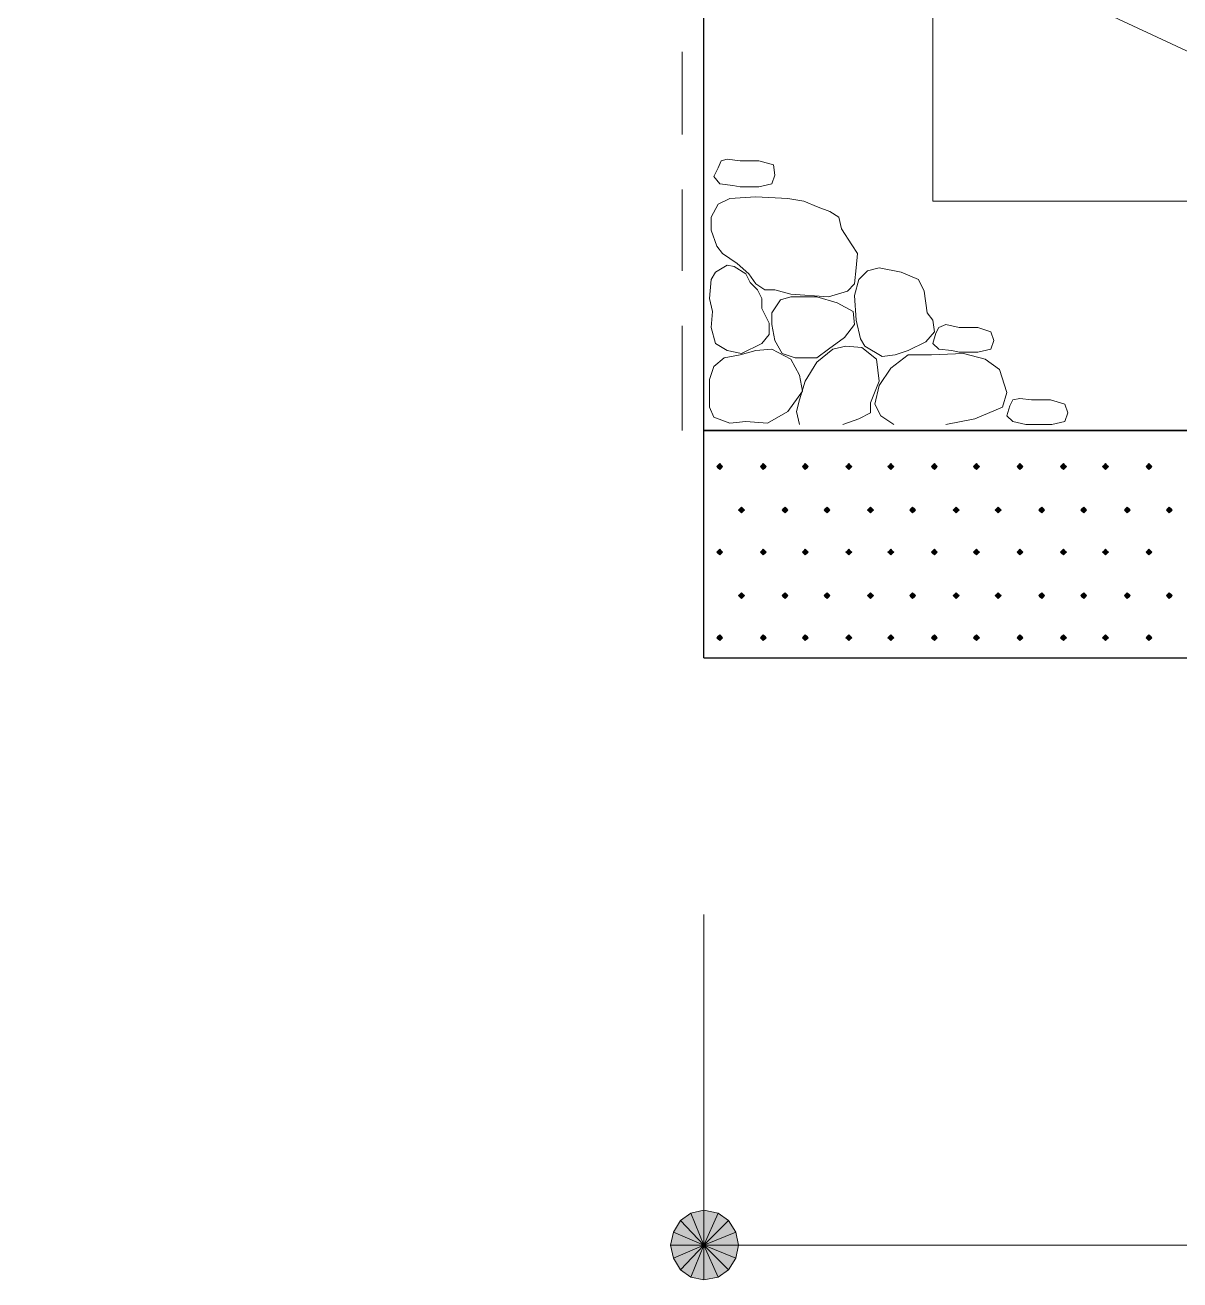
# Model space of a CAD drawing. Header units: millimetres. Extents: x 0 to 420, y 0 to 297.
# Drawn here: x 230.65 to 247.51, y 208.11 to 226.43 of the extents above; entities that cross this region are included whole.
import ezdxf

# ---------------------------------------------------------------- set-up
doc = ezdxf.new("R2010")
doc.units = ezdxf.units.MM

msp = doc.modelspace()

# ---------------------------------------------------------------- hatches: boundary and pattern name
for points in [[(240.792, 220.028), (240.771, 220.006), (240.75, 219.985), (240.771, 219.964), (240.792, 219.943), (240.813, 219.964), (240.834, 219.985), (240.813, 220.006), (240.792, 220.028)], [(241.427, 220.028), (241.406, 220.006), (241.385, 219.985), (241.406, 219.964), (241.427, 219.943), (241.448, 219.964), (241.469, 219.985), (241.448, 220.006), (241.427, 220.028)], [(242.041, 220.028), (242.02, 220.006), (241.998, 219.985), (242.02, 219.964), (242.041, 219.943), (242.062, 219.964), (242.083, 219.985), (242.062, 220.006), (242.041, 220.028)], [(242.676, 220.028), (242.655, 220.006), (242.634, 219.985), (242.655, 219.964), (242.676, 219.943), (242.697, 219.964), (242.718, 219.985), (242.697, 220.006), (242.676, 220.028)], [(243.29, 220.028), (243.269, 220.006), (243.247, 219.985), (243.269, 219.964), (243.29, 219.943), (243.311, 219.964), (243.332, 219.985), (243.311, 220.006), (243.29, 220.028)], [(243.925, 220.028), (243.904, 220.006), (243.882, 219.985), (243.904, 219.964), (243.925, 219.943), (243.946, 219.964), (243.967, 219.985), (243.946, 220.006), (243.925, 220.028)], [(244.539, 220.028), (244.517, 220.006), (244.496, 219.985), (244.517, 219.964), (244.539, 219.943), (244.56, 219.964), (244.581, 219.985), (244.56, 220.006), (244.539, 220.028)], [(245.173, 220.028), (245.152, 220.006), (245.131, 219.985), (245.152, 219.964), (245.173, 219.943), (245.195, 219.964), (245.216, 219.985), (245.195, 220.006), (245.173, 220.028)], [(245.809, 220.028), (245.787, 220.006), (245.766, 219.985), (245.787, 219.964), (245.809, 219.943), (245.83, 219.964), (245.851, 219.985), (245.83, 220.006), (245.809, 220.028)], [(246.422, 220.028), (246.401, 220.006), (246.38, 219.985), (246.401, 219.964), (246.422, 219.943), (246.444, 219.964), (246.465, 219.985), (246.444, 220.006), (246.422, 220.028)], [(247.057, 220.028), (247.036, 220.006), (247.015, 219.985), (247.036, 219.964), (247.057, 219.943), (247.079, 219.964), (247.1, 219.985), (247.079, 220.006), (247.057, 220.028)], [(241.11, 219.392), (241.088, 219.371), (241.067, 219.35), (241.088, 219.329), (241.11, 219.308), (241.131, 219.329), (241.152, 219.35), (241.131, 219.371), (241.11, 219.392)], [(241.745, 219.392), (241.723, 219.371), (241.702, 219.35), (241.723, 219.329), (241.745, 219.308), (241.766, 219.329), (241.787, 219.35), (241.766, 219.371), (241.745, 219.392)], [(242.358, 219.392), (242.337, 219.371), (242.316, 219.35), (242.337, 219.329), (242.358, 219.308), (242.379, 219.329), (242.401, 219.35), (242.379, 219.371), (242.358, 219.392)], [(242.993, 219.392), (242.972, 219.371), (242.951, 219.35), (242.972, 219.329), (242.993, 219.308), (243.014, 219.329), (243.036, 219.35), (243.014, 219.371), (242.993, 219.392)], [(243.607, 219.392), (243.586, 219.371), (243.565, 219.35), (243.586, 219.329), (243.607, 219.308), (243.628, 219.329), (243.65, 219.35), (243.628, 219.371), (243.607, 219.392)], [(244.242, 219.392), (244.221, 219.371), (244.2, 219.35), (244.221, 219.329), (244.242, 219.308), (244.263, 219.329), (244.285, 219.35), (244.263, 219.371), (244.242, 219.392)], [(244.856, 219.392), (244.835, 219.371), (244.814, 219.35), (244.835, 219.329), (244.856, 219.308), (244.877, 219.329), (244.898, 219.35), (244.877, 219.371), (244.856, 219.392)], [(245.491, 219.392), (245.47, 219.371), (245.449, 219.35), (245.47, 219.329), (245.491, 219.308), (245.512, 219.329), (245.533, 219.35), (245.512, 219.371), (245.491, 219.392)], [(246.105, 219.392), (246.084, 219.371), (246.062, 219.35), (246.084, 219.329), (246.105, 219.308), (246.126, 219.329), (246.147, 219.35), (246.126, 219.371), (246.105, 219.392)], [(246.74, 219.392), (246.719, 219.371), (246.698, 219.35), (246.719, 219.329), (246.74, 219.308), (246.761, 219.329), (246.782, 219.35), (246.761, 219.371), (246.74, 219.392)], [(247.354, 219.392), (247.332, 219.371), (247.311, 219.35), (247.332, 219.329), (247.354, 219.308), (247.375, 219.329), (247.396, 219.35), (247.375, 219.371), (247.354, 219.392)], [(240.792, 218.779), (240.771, 218.757), (240.75, 218.736), (240.771, 218.715), (240.792, 218.694), (240.813, 218.715), (240.834, 218.736), (240.813, 218.757), (240.792, 218.779)], [(241.427, 218.779), (241.406, 218.757), (241.385, 218.736), (241.406, 218.715), (241.427, 218.694), (241.448, 218.715), (241.469, 218.736), (241.448, 218.757), (241.427, 218.779)], [(242.041, 218.779), (242.02, 218.757), (241.998, 218.736), (242.02, 218.715), (242.041, 218.694), (242.062, 218.715), (242.083, 218.736), (242.062, 218.757), (242.041, 218.779)], [(242.676, 218.779), (242.655, 218.757), (242.634, 218.736), (242.655, 218.715), (242.676, 218.694), (242.697, 218.715), (242.718, 218.736), (242.697, 218.757), (242.676, 218.779)], [(243.29, 218.779), (243.269, 218.757), (243.247, 218.736), (243.269, 218.715), (243.29, 218.694), (243.311, 218.715), (243.332, 218.736), (243.311, 218.757), (243.29, 218.779)], [(243.925, 218.779), (243.904, 218.757), (243.882, 218.736), (243.904, 218.715), (243.925, 218.694), (243.946, 218.715), (243.967, 218.736), (243.946, 218.757), (243.925, 218.779)], [(244.539, 218.779), (244.517, 218.757), (244.496, 218.736), (244.517, 218.715), (244.539, 218.694), (244.56, 218.715), (244.581, 218.736), (244.56, 218.757), (244.539, 218.779)], [(245.173, 218.779), (245.152, 218.757), (245.131, 218.736), (245.152, 218.715), (245.173, 218.694), (245.195, 218.715), (245.216, 218.736), (245.195, 218.757), (245.173, 218.779)], [(245.809, 218.779), (245.787, 218.757), (245.766, 218.736), (245.787, 218.715), (245.809, 218.694), (245.83, 218.715), (245.851, 218.736), (245.83, 218.757), (245.809, 218.779)], [(246.422, 218.779), (246.401, 218.757), (246.38, 218.736), (246.401, 218.715), (246.422, 218.694), (246.444, 218.715), (246.465, 218.736), (246.444, 218.757), (246.422, 218.779)], [(247.057, 218.779), (247.036, 218.757), (247.015, 218.736), (247.036, 218.715), (247.057, 218.694), (247.079, 218.715), (247.1, 218.736), (247.079, 218.757), (247.057, 218.779)], [(241.11, 218.144), (241.088, 218.122), (241.067, 218.101), (241.088, 218.08), (241.11, 218.059), (241.131, 218.08), (241.152, 218.101), (241.131, 218.122), (241.11, 218.144)], [(241.745, 218.144), (241.723, 218.122), (241.702, 218.101), (241.723, 218.08), (241.745, 218.059), (241.766, 218.08), (241.787, 218.101), (241.766, 218.122), (241.745, 218.144)], [(242.358, 218.144), (242.337, 218.122), (242.316, 218.101), (242.337, 218.08), (242.358, 218.059), (242.379, 218.08), (242.401, 218.101), (242.379, 218.122), (242.358, 218.144)], [(242.993, 218.144), (242.972, 218.122), (242.951, 218.101), (242.972, 218.08), (242.993, 218.059), (243.014, 218.08), (243.036, 218.101), (243.014, 218.122), (242.993, 218.144)], [(243.607, 218.144), (243.586, 218.122), (243.565, 218.101), (243.586, 218.08), (243.607, 218.059), (243.628, 218.08), (243.65, 218.101), (243.628, 218.122), (243.607, 218.144)], [(244.242, 218.144), (244.221, 218.122), (244.2, 218.101), (244.221, 218.08), (244.242, 218.059), (244.263, 218.08), (244.285, 218.101), (244.263, 218.122), (244.242, 218.144)], [(244.856, 218.144), (244.835, 218.122), (244.814, 218.101), (244.835, 218.08), (244.856, 218.059), (244.877, 218.08), (244.898, 218.101), (244.877, 218.122), (244.856, 218.144)], [(245.491, 218.144), (245.47, 218.122), (245.449, 218.101), (245.47, 218.08), (245.491, 218.059), (245.512, 218.08), (245.533, 218.101), (245.512, 218.122), (245.491, 218.144)], [(246.105, 218.144), (246.084, 218.122), (246.062, 218.101), (246.084, 218.08), (246.105, 218.059), (246.126, 218.08), (246.147, 218.101), (246.126, 218.122), (246.105, 218.144)], [(246.74, 218.144), (246.719, 218.122), (246.698, 218.101), (246.719, 218.08), (246.74, 218.059), (246.761, 218.08), (246.782, 218.101), (246.761, 218.122), (246.74, 218.144)], [(247.354, 218.144), (247.332, 218.122), (247.311, 218.101), (247.332, 218.08), (247.354, 218.059), (247.375, 218.08), (247.396, 218.101), (247.375, 218.122), (247.354, 218.144)], [(240.792, 217.53), (240.771, 217.509), (240.75, 217.487), (240.771, 217.466), (240.792, 217.445), (240.813, 217.466), (240.834, 217.487), (240.813, 217.509), (240.792, 217.53)], [(241.427, 217.53), (241.406, 217.509), (241.385, 217.487), (241.406, 217.466), (241.427, 217.445), (241.448, 217.466), (241.469, 217.487), (241.448, 217.509), (241.427, 217.53)], [(242.041, 217.53), (242.02, 217.509), (241.998, 217.487), (242.02, 217.466), (242.041, 217.445), (242.062, 217.466), (242.083, 217.487), (242.062, 217.509), (242.041, 217.53)], [(242.676, 217.53), (242.655, 217.509), (242.634, 217.487), (242.655, 217.466), (242.676, 217.445), (242.697, 217.466), (242.718, 217.487), (242.697, 217.509), (242.676, 217.53)], [(243.29, 217.53), (243.269, 217.509), (243.247, 217.487), (243.269, 217.466), (243.29, 217.445), (243.311, 217.466), (243.332, 217.487), (243.311, 217.509), (243.29, 217.53)], [(243.925, 217.53), (243.904, 217.509), (243.882, 217.487), (243.904, 217.466), (243.925, 217.445), (243.946, 217.466), (243.967, 217.487), (243.946, 217.509), (243.925, 217.53)], [(244.539, 217.53), (244.517, 217.509), (244.496, 217.487), (244.517, 217.466), (244.539, 217.445), (244.56, 217.466), (244.581, 217.487), (244.56, 217.509), (244.539, 217.53)], [(245.173, 217.53), (245.152, 217.509), (245.131, 217.487), (245.152, 217.466), (245.173, 217.445), (245.195, 217.466), (245.216, 217.487), (245.195, 217.509), (245.173, 217.53)], [(245.809, 217.53), (245.787, 217.509), (245.766, 217.487), (245.787, 217.466), (245.809, 217.445), (245.83, 217.466), (245.851, 217.487), (245.83, 217.509), (245.809, 217.53)], [(246.422, 217.53), (246.401, 217.509), (246.38, 217.487), (246.401, 217.466), (246.422, 217.445), (246.444, 217.466), (246.465, 217.487), (246.444, 217.509), (246.422, 217.53)], [(247.057, 217.53), (247.036, 217.509), (247.015, 217.487), (247.036, 217.466), (247.057, 217.445), (247.079, 217.466), (247.1, 217.487), (247.079, 217.509), (247.057, 217.53)], [(240.369, 209.084), (240.221, 208.979), (240.559, 208.619), (240.369, 209.084)]]:
    msp.add_hatch(color=7).paths.add_polyline_path(points)
h = msp.add_hatch(color=7)
h.paths.add_polyline_path([(240.919, 208.979), (240.771, 209.084), (240.559, 208.619), (240.919, 208.979)])
h.paths.add_polyline_path([(240.771, 209.084), (240.559, 208.619), (240.559, 209.127), (240.771, 209.084)])
h.paths.add_polyline_path([(240.559, 208.619), (240.559, 209.127), (240.369, 209.084), (240.559, 208.619)])
h = msp.add_hatch(color=7)
h.paths.add_polyline_path([(240.221, 208.979), (240.115, 208.809), (240.559, 208.619), (240.221, 208.979)])
h.paths.add_polyline_path([(240.115, 208.809), (240.559, 208.619), (240.072, 208.619), (240.115, 208.809)])
h.paths.add_polyline_path([(240.559, 208.619), (240.072, 208.619), (240.115, 208.428), (240.559, 208.619)])
h = msp.add_hatch(color=7)
h.paths.add_polyline_path([(241.025, 208.428), (241.067, 208.619), (240.559, 208.619), (241.025, 208.428)])
h.paths.add_polyline_path([(241.067, 208.619), (240.559, 208.619), (241.025, 208.809), (241.067, 208.619)])
h.paths.add_polyline_path([(240.559, 208.619), (241.025, 208.809), (240.919, 208.979), (240.559, 208.619)])
h = msp.add_hatch(color=7)
h.paths.add_polyline_path([(240.115, 208.428), (240.221, 208.259), (240.559, 208.619), (240.115, 208.428)])
h.paths.add_polyline_path([(240.221, 208.259), (240.559, 208.619), (240.369, 208.153), (240.221, 208.259)])
h.paths.add_polyline_path([(240.559, 208.619), (240.369, 208.153), (240.559, 208.111), (240.559, 208.619)])
h = msp.add_hatch(color=7)
h.paths.add_polyline_path([(240.559, 208.111), (240.771, 208.153), (240.559, 208.619), (240.559, 208.111)])
h.paths.add_polyline_path([(240.771, 208.153), (240.559, 208.619), (240.919, 208.259), (240.771, 208.153)])
h.paths.add_polyline_path([(240.559, 208.619), (240.919, 208.259), (241.025, 208.428), (240.559, 208.619)])

# ---------------------------------------------------------------- linework, layer by layer
at = {"lineweight": 30}
for points in [[(240.559, 217.191), (240.559, 244.03)], [(264.562, 220.514), (240.559, 220.514)], [(240.559, 220.514), (259.228, 220.514)], [(240.559, 217.191), (264.562, 217.191)]]:
    msp.add_lwpolyline(points, dxfattribs=at)
at = {"lineweight": 13}
for points in [[(230.653, 233.955), (250, 224.938)], [(243.904, 227.182), (243.904, 223.859), (261.239, 223.859), (261.239, 227.182)], [(240.242, 224.832), (240.242, 226.039)], [(240.242, 222.843), (240.242, 224.028)], [(240.242, 220.514), (240.242, 222.038)], [(241.956, 220.599), (241.914, 220.789), (241.956, 220.959), (242.041, 221.234), (242.21, 221.509), (242.443, 221.7), (242.634, 221.742), (242.866, 221.721), (243.078, 221.551), (243.12, 221.234), (242.993, 220.916), (242.993, 220.768), (242.824, 220.684), (242.591, 220.599)], [(243.332, 220.599), (243.141, 220.726), (243.057, 220.895), (243.12, 221.171), (243.29, 221.424), (243.544, 221.615), (243.882, 221.615), (244.348, 221.636), (244.666, 221.551), (244.877, 221.403), (244.983, 221.065), (244.92, 220.853), (244.517, 220.684), (244.094, 220.599)], [(240.559, 213.445), (240.559, 208.619)], [(240.559, 208.619), (264.562, 208.619)]]:
    msp.add_lwpolyline(points, dxfattribs=at)
for points in [[(240.982, 224.091), (240.792, 224.113), (240.707, 224.218), (240.771, 224.346), (240.813, 224.451), (240.898, 224.472), (241.088, 224.451), (241.364, 224.451), (241.575, 224.388), (241.596, 224.24), (241.554, 224.113), (241.364, 224.07), (241.088, 224.07)], [(241.321, 223.922), (241.787, 223.901), (242.02, 223.859), (242.231, 223.774), (242.401, 223.711), (242.528, 223.626), (242.57, 223.456), (242.718, 223.224), (242.803, 223.097), (242.782, 222.885), (242.761, 222.652), (242.655, 222.546), (242.379, 222.462), (241.829, 222.504), (241.596, 222.567), (241.448, 222.567), (241.321, 222.652), (241.215, 222.8), (241.046, 222.948), (240.834, 223.097), (240.75, 223.203), (240.665, 223.435), (240.665, 223.626), (240.771, 223.816), (240.94, 223.901)], [(240.665, 222.716), (240.729, 222.821), (240.898, 222.927), (241.004, 222.906), (241.173, 222.8), (241.237, 222.673), (241.342, 222.567), (241.406, 222.44), (241.406, 222.292), (241.512, 222.081), (241.512, 221.911), (241.406, 221.784), (241.11, 221.636), (240.898, 221.679), (240.729, 221.784), (240.665, 222.017), (240.686, 222.25), (240.644, 222.44)], [(242.909, 221.742), (242.845, 221.848), (242.782, 222.123), (242.761, 222.483), (242.824, 222.716), (242.951, 222.843), (243.12, 222.885), (243.438, 222.821), (243.692, 222.716), (243.777, 222.546), (243.819, 222.229), (243.904, 222.123), (243.925, 221.954), (243.798, 221.805), (243.544, 221.679), (243.353, 221.615), (243.163, 221.594)], [(241.893, 221.573), (241.702, 221.636), (241.596, 221.827), (241.554, 222.059), (241.554, 222.229), (241.681, 222.419), (241.829, 222.462), (242.21, 222.462), (242.507, 222.377), (242.739, 222.25), (242.761, 222.059), (242.612, 221.869), (242.379, 221.7), (242.21, 221.573)], [(244.179, 221.679), (243.988, 221.7), (243.904, 221.784), (243.946, 221.932), (243.988, 222.017), (244.094, 222.059), (244.285, 222.017), (244.56, 222.017), (244.75, 221.954), (244.793, 221.827), (244.75, 221.7), (244.56, 221.657), (244.285, 221.657)], [(240.644, 221.086), (240.644, 221.255), (240.707, 221.446), (240.855, 221.573), (241.088, 221.615), (241.321, 221.679), (241.554, 221.7), (241.829, 221.551), (241.956, 221.319), (241.998, 221.086), (241.787, 220.789), (241.491, 220.62), (241.173, 220.641), (240.94, 220.62), (240.707, 220.705), (240.644, 220.853)], [(245.258, 220.599), (245.068, 220.641), (244.983, 220.726), (245.025, 220.874), (245.068, 220.959), (245.173, 220.98), (245.343, 220.959), (245.618, 220.959), (245.83, 220.895), (245.872, 220.768), (245.83, 220.641), (245.639, 220.599), (245.364, 220.599)]]:
    msp.add_lwpolyline(points, close=True, dxfattribs=at)
at = {"lineweight": 0}
for points in [[(240.792, 220.028), (240.771, 220.006), (240.75, 219.985), (240.771, 219.964), (240.792, 219.943), (240.813, 219.964), (240.834, 219.985), (240.813, 220.006)], [(241.427, 220.028), (241.406, 220.006), (241.385, 219.985), (241.406, 219.964), (241.427, 219.943), (241.448, 219.964), (241.469, 219.985), (241.448, 220.006)], [(242.041, 220.028), (242.02, 220.006), (241.998, 219.985), (242.02, 219.964), (242.041, 219.943), (242.062, 219.964), (242.083, 219.985), (242.062, 220.006)], [(242.676, 220.028), (242.655, 220.006), (242.634, 219.985), (242.655, 219.964), (242.676, 219.943), (242.697, 219.964), (242.718, 219.985), (242.697, 220.006)], [(243.29, 220.028), (243.269, 220.006), (243.247, 219.985), (243.269, 219.964), (243.29, 219.943), (243.311, 219.964), (243.332, 219.985), (243.311, 220.006)], [(243.925, 220.028), (243.904, 220.006), (243.882, 219.985), (243.904, 219.964), (243.925, 219.943), (243.946, 219.964), (243.967, 219.985), (243.946, 220.006)], [(244.539, 220.028), (244.517, 220.006), (244.496, 219.985), (244.517, 219.964), (244.539, 219.943), (244.56, 219.964), (244.581, 219.985), (244.56, 220.006)], [(245.173, 220.028), (245.152, 220.006), (245.131, 219.985), (245.152, 219.964), (245.173, 219.943), (245.195, 219.964), (245.216, 219.985), (245.195, 220.006)], [(245.809, 220.028), (245.787, 220.006), (245.766, 219.985), (245.787, 219.964), (245.809, 219.943), (245.83, 219.964), (245.851, 219.985), (245.83, 220.006)], [(246.422, 220.028), (246.401, 220.006), (246.38, 219.985), (246.401, 219.964), (246.422, 219.943), (246.444, 219.964), (246.465, 219.985), (246.444, 220.006)], [(247.057, 220.028), (247.036, 220.006), (247.015, 219.985), (247.036, 219.964), (247.057, 219.943), (247.079, 219.964), (247.1, 219.985), (247.079, 220.006)], [(241.11, 219.392), (241.088, 219.371), (241.067, 219.35), (241.088, 219.329), (241.11, 219.308), (241.131, 219.329), (241.152, 219.35), (241.131, 219.371)], [(241.745, 219.392), (241.723, 219.371), (241.702, 219.35), (241.723, 219.329), (241.745, 219.308), (241.766, 219.329), (241.787, 219.35), (241.766, 219.371)], [(242.358, 219.392), (242.337, 219.371), (242.316, 219.35), (242.337, 219.329), (242.358, 219.308), (242.379, 219.329), (242.401, 219.35), (242.379, 219.371)], [(242.993, 219.392), (242.972, 219.371), (242.951, 219.35), (242.972, 219.329), (242.993, 219.308), (243.014, 219.329), (243.036, 219.35), (243.014, 219.371)], [(243.607, 219.392), (243.586, 219.371), (243.565, 219.35), (243.586, 219.329), (243.607, 219.308), (243.628, 219.329), (243.65, 219.35), (243.628, 219.371)], [(244.242, 219.392), (244.221, 219.371), (244.2, 219.35), (244.221, 219.329), (244.242, 219.308), (244.263, 219.329), (244.285, 219.35), (244.263, 219.371)], [(244.856, 219.392), (244.835, 219.371), (244.814, 219.35), (244.835, 219.329), (244.856, 219.308), (244.877, 219.329), (244.898, 219.35), (244.877, 219.371)], [(245.491, 219.392), (245.47, 219.371), (245.449, 219.35), (245.47, 219.329), (245.491, 219.308), (245.512, 219.329), (245.533, 219.35), (245.512, 219.371)], [(246.105, 219.392), (246.084, 219.371), (246.062, 219.35), (246.084, 219.329), (246.105, 219.308), (246.126, 219.329), (246.147, 219.35), (246.126, 219.371)], [(246.74, 219.392), (246.719, 219.371), (246.698, 219.35), (246.719, 219.329), (246.74, 219.308), (246.761, 219.329), (246.782, 219.35), (246.761, 219.371)], [(247.354, 219.392), (247.332, 219.371), (247.311, 219.35), (247.332, 219.329), (247.354, 219.308), (247.375, 219.329), (247.396, 219.35), (247.375, 219.371)], [(240.792, 218.779), (240.771, 218.757), (240.75, 218.736), (240.771, 218.715), (240.792, 218.694), (240.813, 218.715), (240.834, 218.736), (240.813, 218.757)], [(241.427, 218.779), (241.406, 218.757), (241.385, 218.736), (241.406, 218.715), (241.427, 218.694), (241.448, 218.715), (241.469, 218.736), (241.448, 218.757)], [(242.041, 218.779), (242.02, 218.757), (241.998, 218.736), (242.02, 218.715), (242.041, 218.694), (242.062, 218.715), (242.083, 218.736), (242.062, 218.757)], [(242.676, 218.779), (242.655, 218.757), (242.634, 218.736), (242.655, 218.715), (242.676, 218.694), (242.697, 218.715), (242.718, 218.736), (242.697, 218.757)], [(243.29, 218.779), (243.269, 218.757), (243.247, 218.736), (243.269, 218.715), (243.29, 218.694), (243.311, 218.715), (243.332, 218.736), (243.311, 218.757)], [(243.925, 218.779), (243.904, 218.757), (243.882, 218.736), (243.904, 218.715), (243.925, 218.694), (243.946, 218.715), (243.967, 218.736), (243.946, 218.757)], [(244.539, 218.779), (244.517, 218.757), (244.496, 218.736), (244.517, 218.715), (244.539, 218.694), (244.56, 218.715), (244.581, 218.736), (244.56, 218.757)], [(245.173, 218.779), (245.152, 218.757), (245.131, 218.736), (245.152, 218.715), (245.173, 218.694), (245.195, 218.715), (245.216, 218.736), (245.195, 218.757)], [(245.809, 218.779), (245.787, 218.757), (245.766, 218.736), (245.787, 218.715), (245.809, 218.694), (245.83, 218.715), (245.851, 218.736), (245.83, 218.757)], [(246.422, 218.779), (246.401, 218.757), (246.38, 218.736), (246.401, 218.715), (246.422, 218.694), (246.444, 218.715), (246.465, 218.736), (246.444, 218.757)], [(247.057, 218.779), (247.036, 218.757), (247.015, 218.736), (247.036, 218.715), (247.057, 218.694), (247.079, 218.715), (247.1, 218.736), (247.079, 218.757)], [(241.11, 218.144), (241.088, 218.122), (241.067, 218.101), (241.088, 218.08), (241.11, 218.059), (241.131, 218.08), (241.152, 218.101), (241.131, 218.122)], [(241.745, 218.144), (241.723, 218.122), (241.702, 218.101), (241.723, 218.08), (241.745, 218.059), (241.766, 218.08), (241.787, 218.101), (241.766, 218.122)], [(242.358, 218.144), (242.337, 218.122), (242.316, 218.101), (242.337, 218.08), (242.358, 218.059), (242.379, 218.08), (242.401, 218.101), (242.379, 218.122)], [(242.993, 218.144), (242.972, 218.122), (242.951, 218.101), (242.972, 218.08), (242.993, 218.059), (243.014, 218.08), (243.036, 218.101), (243.014, 218.122)], [(243.607, 218.144), (243.586, 218.122), (243.565, 218.101), (243.586, 218.08), (243.607, 218.059), (243.628, 218.08), (243.65, 218.101), (243.628, 218.122)], [(244.242, 218.144), (244.221, 218.122), (244.2, 218.101), (244.221, 218.08), (244.242, 218.059), (244.263, 218.08), (244.285, 218.101), (244.263, 218.122)], [(244.856, 218.144), (244.835, 218.122), (244.814, 218.101), (244.835, 218.08), (244.856, 218.059), (244.877, 218.08), (244.898, 218.101), (244.877, 218.122)], [(245.491, 218.144), (245.47, 218.122), (245.449, 218.101), (245.47, 218.08), (245.491, 218.059), (245.512, 218.08), (245.533, 218.101), (245.512, 218.122)], [(246.105, 218.144), (246.084, 218.122), (246.062, 218.101), (246.084, 218.08), (246.105, 218.059), (246.126, 218.08), (246.147, 218.101), (246.126, 218.122)], [(246.74, 218.144), (246.719, 218.122), (246.698, 218.101), (246.719, 218.08), (246.74, 218.059), (246.761, 218.08), (246.782, 218.101), (246.761, 218.122)], [(247.354, 218.144), (247.332, 218.122), (247.311, 218.101), (247.332, 218.08), (247.354, 218.059), (247.375, 218.08), (247.396, 218.101), (247.375, 218.122)], [(240.792, 217.53), (240.771, 217.509), (240.75, 217.487), (240.771, 217.466), (240.792, 217.445), (240.813, 217.466), (240.834, 217.487), (240.813, 217.509)], [(241.427, 217.53), (241.406, 217.509), (241.385, 217.487), (241.406, 217.466), (241.427, 217.445), (241.448, 217.466), (241.469, 217.487), (241.448, 217.509)], [(242.041, 217.53), (242.02, 217.509), (241.998, 217.487), (242.02, 217.466), (242.041, 217.445), (242.062, 217.466), (242.083, 217.487), (242.062, 217.509)], [(242.676, 217.53), (242.655, 217.509), (242.634, 217.487), (242.655, 217.466), (242.676, 217.445), (242.697, 217.466), (242.718, 217.487), (242.697, 217.509)], [(243.29, 217.53), (243.269, 217.509), (243.247, 217.487), (243.269, 217.466), (243.29, 217.445), (243.311, 217.466), (243.332, 217.487), (243.311, 217.509)], [(243.925, 217.53), (243.904, 217.509), (243.882, 217.487), (243.904, 217.466), (243.925, 217.445), (243.946, 217.466), (243.967, 217.487), (243.946, 217.509)], [(244.539, 217.53), (244.517, 217.509), (244.496, 217.487), (244.517, 217.466), (244.539, 217.445), (244.56, 217.466), (244.581, 217.487), (244.56, 217.509)], [(245.173, 217.53), (245.152, 217.509), (245.131, 217.487), (245.152, 217.466), (245.173, 217.445), (245.195, 217.466), (245.216, 217.487), (245.195, 217.509)], [(245.809, 217.53), (245.787, 217.509), (245.766, 217.487), (245.787, 217.466), (245.809, 217.445), (245.83, 217.466), (245.851, 217.487), (245.83, 217.509)], [(246.422, 217.53), (246.401, 217.509), (246.38, 217.487), (246.401, 217.466), (246.422, 217.445), (246.444, 217.466), (246.465, 217.487), (246.444, 217.509)], [(247.057, 217.53), (247.036, 217.509), (247.015, 217.487), (247.036, 217.466), (247.057, 217.445), (247.079, 217.466), (247.1, 217.487), (247.079, 217.509)], [(240.369, 209.084), (240.221, 208.979), (240.559, 208.619)], [(240.559, 208.619), (240.559, 209.127), (240.369, 209.084)], [(240.771, 209.084), (240.559, 208.619), (240.559, 209.127)], [(240.919, 208.979), (240.771, 209.084), (240.559, 208.619)], [(240.221, 208.979), (240.115, 208.809), (240.559, 208.619)], [(240.559, 208.619), (241.025, 208.809), (240.919, 208.979)], [(240.115, 208.809), (240.559, 208.619), (240.072, 208.619)], [(241.067, 208.619), (240.559, 208.619), (241.025, 208.809)], [(240.559, 208.619), (240.072, 208.619), (240.115, 208.428)], [(240.115, 208.428), (240.221, 208.259), (240.559, 208.619)], [(240.221, 208.259), (240.559, 208.619), (240.369, 208.153)], [(240.559, 208.619), (240.369, 208.153), (240.559, 208.111)], [(240.559, 208.111), (240.771, 208.153), (240.559, 208.619)], [(240.771, 208.153), (240.559, 208.619), (240.919, 208.259)], [(240.559, 208.619), (240.919, 208.259), (241.025, 208.428)], [(241.025, 208.428), (241.067, 208.619), (240.559, 208.619)]]:
    msp.add_lwpolyline(points, close=True, dxfattribs=at)

doc.saveas('drawing.dxf')
